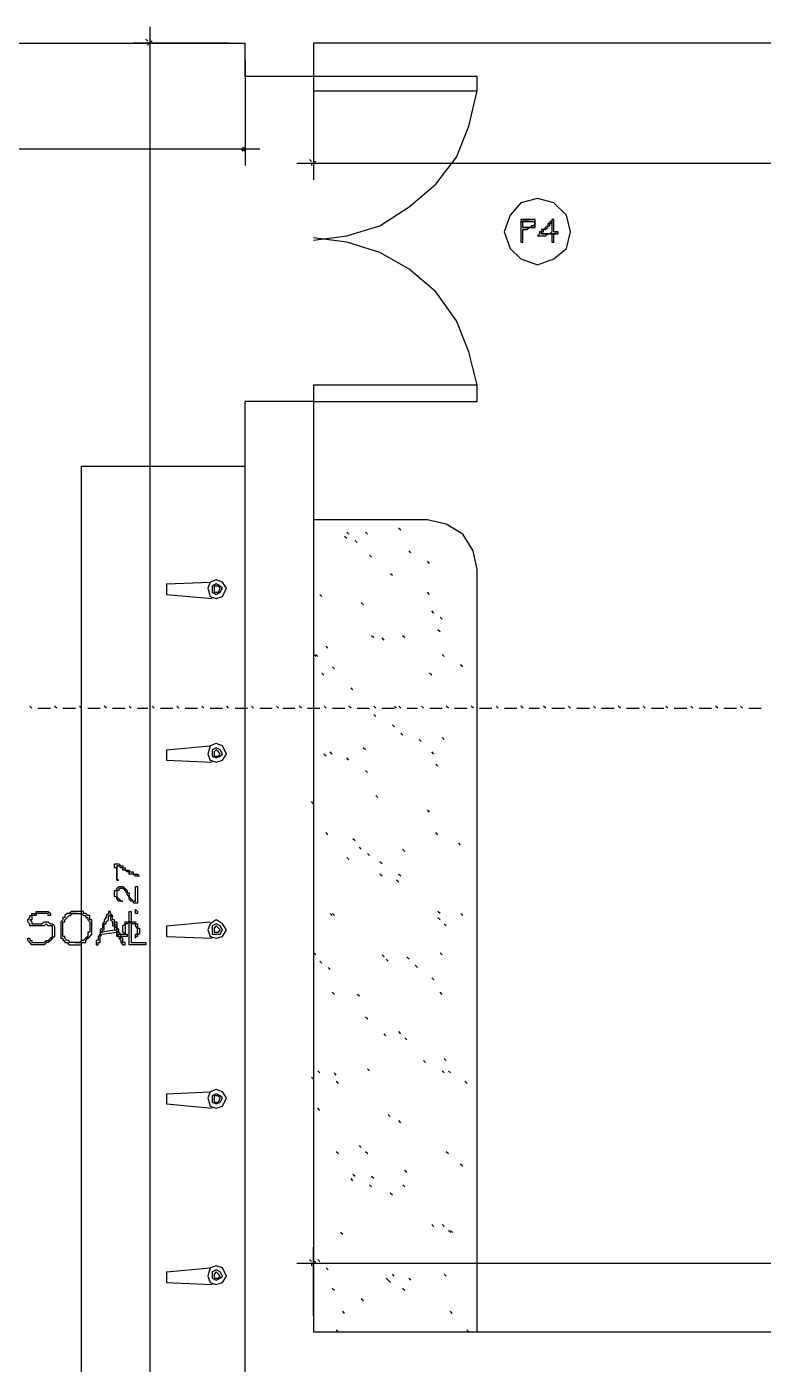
# Model space of a CAD drawing. Header units: millimetres. Extents: x -518.8 to -461.2, y 3.5 to 44.2.
# Drawn here: x -492.278 to -490.015, y 10.067 to 14.177 of the extents above; entities that cross this region are included whole.
import ezdxf

# ---------------------------------------------------------------- set-up
doc = ezdxf.new("R2010")
doc.units = ezdxf.units.MM
doc.header["$MEASUREMENT"] = 0
for name, color, linetype in [('10', 10, 'Continuous'), ('151', 151, 'Continuous'), ('16', 16, 'Continuous'), ('4', 4, 'Continuous'), ('6', 6, 'Continuous'), ('MYSOLIDS', 7, 'Continuous')]:
    doc.layers.add(name, color=color, linetype=linetype)

msp = doc.modelspace()

# ---------------------------------------------------------------- linework, layer by layer
at = {"layer": '10'}
for points in [[(-493.1669, 14.1263), (-491.6068, 14.1263)], [(-491.6068, 14.024), (-491.6068, 14.1263)], [(-486.3737, 13.1518), (-486.3737, 14.1263), (-486.3737, 14.1263), (-491.397, 14.1263)], [(-491.397, 14.1263), (-491.397, 14.024)], [(-491.397, 14.024), (-491.6068, 14.024)], [(-491.397, 13.9797), (-490.894, 13.9797), (-490.894, 14.024), (-491.397, 14.024), (-491.397, 13.9797)], [(-491.397, 13.0248), (-490.894, 13.0248), (-490.894, 13.0759), (-491.397, 13.0759), (-491.397, 13.0248)], [(-491.397, 13.0248), (-491.6068, 13.0248)], [(-491.6068, 9.8669), (-491.6068, 13.0248)], [(-491.397, 13.0248), (-491.397, 10.1661)], [(-486.3737, 10.1661), (-491.397, 10.1661)]]:
    msp.add_lwpolyline(points, dxfattribs=at)
at = {"layer": '151'}
for points in [[(-490.894, 12.509), (-490.9068, 12.5661), (-490.9384, 12.6172), (-490.9895, 12.6488), (-491.0466, 12.6616), (-491.0466, 12.6616), (-491.397, 12.6616)], [(-491.2887, 12.6172), (-491.2948, 12.6233)], [(-491.2316, 12.6172), (-491.2376, 12.6233)], [(-491.1293, 12.63), (-491.1361, 12.636)], [(-491.2948, 12.6045), (-491.3015, 12.6105)], [(-491.2632, 12.5917), (-491.2692, 12.5985)], [(-491.2188, 12.5473), (-491.2248, 12.5533)], [(-491.0978, 12.5601), (-491.1038, 12.5661)], [(-491.0406, 12.5278), (-491.0466, 12.5345)], [(-491.1549, 12.4902), (-491.1609, 12.4962)], [(-490.894, 10.1661), (-490.894, 12.509)], [(-491.3714, 12.4263), (-491.3775, 12.4323)], [(-491.0406, 12.4323), (-491.0466, 12.4391)], [(-491.2436, 12.4007), (-491.2504, 12.4075)], [(-491.0271, 12.3751), (-491.0339, 12.3819)], [(-491.0023, 12.3563), (-491.0083, 12.3624)], [(-491.2121, 12.2992), (-491.2188, 12.3052)], [(-491.1805, 12.2924), (-491.1865, 12.2992)], [(-491.1166, 12.2992), (-491.1233, 12.3052)], [(-491.0083, 12.318), (-491.0151, 12.324)], [(-491.3902, 12.2413), (-491.397, 12.2481)], [(-491.3842, 12.2413), (-491.3902, 12.2481)], [(-491.3527, 12.2669), (-491.3587, 12.2736)], [(-490.9955, 12.2413), (-491.0023, 12.2481)], [(-491.3331, 12.2037), (-491.3391, 12.2097)], [(-490.9384, 12.2097), (-490.9451, 12.2165)], [(-491.3654, 12.1842), (-491.3714, 12.1909)], [(-491.0339, 12.1842), (-491.0406, 12.1909)], [(-491.276, 12.1398), (-491.282, 12.1458)], [(-491.1421, 12.0827), (-491.1481, 12.0887)], [(-491.206, 12.0571), (-491.2121, 12.0631)], [(-491.1481, 12.0255), (-491.1549, 12.0315)], [(-491.1226, 12), (-491.1293, 12.006)], [(-491.2376, 11.9548), (-491.2444, 11.9616)], [(-491.0662, 11.9804), (-491.0722, 11.9872)], [(-490.9955, 11.9872), (-491.0023, 11.9932)], [(-491.3587, 11.936), (-491.3654, 11.9421)], [(-491.3399, 11.9421), (-491.3459, 11.9488)], [(-491.2887, 11.9233), (-491.2948, 11.93)], [(-491.0278, 11.9421), (-491.0339, 11.9488)], [(-491.2316, 11.8849), (-491.2376, 11.8917)], [(-491.0151, 11.9045), (-491.0211, 11.9105)], [(-491.397, 11.7894), (-491.403, 11.7962)], [(-491.1993, 11.809), (-491.206, 11.815)], [(-491.0406, 11.7639), (-491.0466, 11.7706)], [(-491.3527, 11.6939), (-491.3587, 11.7007)], [(-491.2692, 11.6751), (-491.276, 11.6812)], [(-491.0151, 11.6939), (-491.0211, 11.7007)], [(-491.2504, 11.6496), (-491.2564, 11.6556)], [(-491.2248, 11.6308), (-491.2316, 11.6368)], [(-491.1166, 11.6428), (-491.1233, 11.6496)], [(-490.9451, 11.6624), (-490.9511, 11.6684)], [(-491.2887, 11.618), (-491.2948, 11.624)], [(-491.1865, 11.6052), (-491.1933, 11.6112)], [(-491.1865, 11.5669), (-491.1933, 11.5729)], [(-491.1354, 11.5481), (-491.1421, 11.5541)], [(-491.1293, 11.5669), (-491.1361, 11.5729)], [(-491.3399, 11.4458), (-491.3459, 11.4518)], [(-491.3331, 11.4458), (-491.3391, 11.4526)], [(-491.0083, 11.4518), (-491.0151, 11.4586)], [(-491.0083, 11.433), (-491.0151, 11.4398)], [(-490.9384, 11.4458), (-490.9444, 11.4526)], [(-490.9895, 11.4142), (-490.9955, 11.4203)], [(-491.3902, 11.3248), (-491.397, 11.3315)], [(-491.3714, 11.2992), (-491.3775, 11.306)], [(-491.1805, 11.3188), (-491.1865, 11.3248)], [(-491.1677, 11.306), (-491.1737, 11.312)], [(-491.1038, 11.312), (-491.1105, 11.3188)], [(-491.0023, 11.3248), (-491.0083, 11.3315)], [(-491.3459, 11.2804), (-491.3519, 11.2864)], [(-491.0782, 11.2864), (-491.085, 11.2932)], [(-491.0278, 11.2488), (-491.0339, 11.2548)], [(-491.3331, 11.2037), (-491.3399, 11.2105)], [(-491.2564, 11.1977), (-491.2632, 11.2037)], [(-491.0023, 11.2037), (-491.0083, 11.2105)], [(-491.2308, 11.1278), (-491.2376, 11.1338)], [(-491.1745, 11.0766), (-491.1805, 11.0827)], [(-491.1293, 11.0827), (-491.1354, 11.0894)], [(-491.1105, 11.0639), (-491.1166, 11.0706)], [(-491.2248, 10.9684), (-491.2316, 10.9744)], [(-491.0534, 10.9939), (-491.0594, 11)], [(-490.9895, 11), (-490.9955, 11.0067)], [(-491.397, 10.9428), (-491.403, 10.9496)], [(-491.3775, 10.9624), (-491.3842, 10.9684)], [(-491.3271, 10.9556), (-491.3331, 10.9624)], [(-491.3271, 10.9556), (-491.3331, 10.9624)], [(-491.3203, 10.93), (-491.3263, 10.9368)], [(-490.9955, 10.9624), (-491.0023, 10.9684)], [(-490.9955, 10.9624), (-491.0023, 10.9684)], [(-490.9767, 10.9624), (-490.9827, 10.9684)], [(-490.9256, 10.93), (-490.9324, 10.9368)], [(-491.3775, 10.8473), (-491.3842, 10.8541)], [(-491.1617, 10.8285), (-491.1677, 10.8345)], [(-491.1293, 10.809), (-491.1354, 10.8157)], [(-491.2504, 10.733), (-491.2564, 10.7391)], [(-491.3203, 10.7135), (-491.3271, 10.7203)], [(-491.2308, 10.7135), (-491.2376, 10.7203)], [(-490.9827, 10.7135), (-490.9895, 10.7203)], [(-491.2692, 10.6436), (-491.276, 10.6503)], [(-491.2121, 10.6375), (-491.2188, 10.6436)], [(-491.1105, 10.6563), (-491.1166, 10.6631)], [(-490.9384, 10.6759), (-490.9451, 10.6819)], [(-491.276, 10.6308), (-491.282, 10.6375)], [(-491.2188, 10.612), (-491.2248, 10.618)], [(-491.1166, 10.612), (-491.1226, 10.618)], [(-491.1549, 10.5864), (-491.1617, 10.5924)], [(-491.0278, 10.4909), (-491.0339, 10.4969)], [(-490.9955, 10.4909), (-491.0023, 10.4969)], [(-491.3075, 10.4654), (-491.3143, 10.4721)], [(-490.9767, 10.4721), (-490.9827, 10.4782)], [(-490.9699, 10.4721), (-490.9767, 10.4782)], [(-491.3775, 10.3827), (-491.3842, 10.3894)], [(-491.3519, 10.3571), (-491.3587, 10.3639)], [(-491.1677, 10.3255), (-491.1737, 10.3315)], [(-491.1609, 10.3188), (-491.1677, 10.3255)], [(-491.1489, 10.3383), (-491.1549, 10.3443)], [(-491.0978, 10.3255), (-491.1038, 10.3315)], [(-490.9895, 10.3383), (-490.9955, 10.3443)], [(-491.3331, 10.2939), (-491.3399, 10.3)], [(-491.1166, 10.2939), (-491.1233, 10.3)], [(-491.2436, 10.2616), (-491.2504, 10.2684)], [(-491.3015, 10.2233), (-491.3075, 10.23)], [(-490.9707, 10.2233), (-490.9767, 10.23)], [(-491.3203, 10.1661), (-491.3263, 10.1729)], [(-490.9196, 10.1661), (-490.9256, 10.1729)]]:
    msp.add_lwpolyline(points, dxfattribs=at)
at = {"layer": '16'}
for points in [[(-491.906, 14.1323), (-491.9128, 14.1383)], [(-491.9, 14.1766), (-491.9, 8.7909)], [(-491.6579, 14.1263), (-491.9504, 14.1263)], [(-491.906, 14.1263), (-491.906, 14.1263), (-491.906, 14.1263), (-491.906, 14.1195)], [(-491.9, 14.1323), (-491.9, 14.1323), (-491.9, 14.1323), (-491.8933, 14.1323)], [(-491.8933, 14.1263), (-491.9, 14.1263), (-491.9, 14.1263), (-491.9, 14.1195)], [(-491.6068, 14.0751), (-491.6068, 13.7503)], [(-491.397, 14.0751), (-491.397, 13.706)], [(-495.191, 13.8015), (-491.5624, 13.8015)], [(-491.6136, 13.7947), (-491.6196, 13.8015)], [(-491.6136, 13.8015), (-491.6136, 13.8015), (-491.6136, 13.8015), (-491.6136, 13.8075)], [(-491.6068, 13.7947), (-491.6136, 13.8015)], [(-491.6068, 13.8015), (-491.6068, 13.8015), (-491.6068, 13.8015), (-491.6068, 13.8075)], [(-491.403, 13.7631), (-491.4098, 13.7691)], [(-486.3293, 13.7563), (-491.4481, 13.7563)], [(-491.403, 13.7563), (-491.403, 13.7563), (-491.403, 13.7563), (-491.403, 13.7503)], [(-491.397, 13.7631), (-491.397, 13.7631), (-491.397, 13.7631), (-491.3902, 13.7631)], [(-491.3902, 13.7563), (-491.397, 13.7563), (-491.397, 13.7563), (-491.397, 13.7503)], [(-491.397, 10.2172), (-491.397, 10.427)], [(-486.3293, 10.3766), (-491.4481, 10.3766)], [(-491.403, 10.3827), (-491.4098, 10.3887)], [(-491.403, 10.3766), (-491.403, 10.3766), (-491.403, 10.3766), (-491.403, 10.3699)], [(-491.397, 10.3827), (-491.397, 10.3827), (-491.397, 10.3827), (-491.3902, 10.3827)], [(-491.3902, 10.3766), (-491.397, 10.3766), (-491.397, 10.3766), (-491.397, 10.3699)]]:
    msp.add_lwpolyline(points, dxfattribs=at)
at = {"layer": '4'}
for points in [[(-491.6068, 9.9691), (-492.1098, 9.9691), (-492.1098, 12.827), (-492.1098, 12.827), (-491.6068, 12.827)], [(-491.8489, 12.4646), (-491.7151, 12.4706)], [(-491.8489, 12.4646), (-491.8489, 12.4323), (-491.8489, 12.4323), (-491.709, 12.4195)], [(-491.6647, 12.4518), (-491.6767, 12.4706), (-491.6963, 12.4774), (-491.7151, 12.4706), (-491.7218, 12.4518), (-491.7151, 12.4263), (-491.6963, 12.4195), (-491.6767, 12.4263), (-491.6647, 12.4518)], [(-491.6767, 12.4518), (-491.6835, 12.4578), (-491.6963, 12.4646), (-491.709, 12.4578), (-491.709, 12.4518), (-491.709, 12.4391), (-491.6963, 12.4323), (-491.6835, 12.4391), (-491.6767, 12.4518)], [(-491.6835, 12.4518), (-491.6895, 12.4578), (-491.6963, 12.4578), (-491.7023, 12.4578), (-491.7023, 12.4518), (-491.7023, 12.4391), (-491.6963, 12.4391), (-491.6895, 12.4391), (-491.6835, 12.4518)], [(-491.8489, 11.9548), (-491.7151, 11.9676)], [(-491.6647, 11.9421), (-491.6767, 11.9676), (-491.6963, 11.9744), (-491.7151, 11.9676), (-491.7218, 11.9421), (-491.7151, 11.9233), (-491.6963, 11.9172), (-491.6767, 11.9233), (-491.6647, 11.9421)], [(-491.6767, 11.9421), (-491.6835, 11.9548), (-491.6963, 11.9616), (-491.709, 11.9548), (-491.709, 11.9421), (-491.709, 11.936), (-491.6963, 11.93), (-491.6835, 11.936), (-491.6767, 11.9421)], [(-491.8489, 11.9548), (-491.8489, 11.9233), (-491.8489, 11.9233), (-491.709, 11.9172)], [(-491.6835, 11.9421), (-491.6895, 11.9488), (-491.6963, 11.9548), (-491.7023, 11.9488), (-491.7023, 11.9421), (-491.7023, 11.936), (-491.6963, 11.936), (-491.6895, 11.936), (-491.6835, 11.9421)], [(-491.8489, 11.4142), (-491.7151, 11.427)], [(-491.6647, 11.4015), (-491.6767, 11.4203), (-491.6963, 11.433), (-491.7151, 11.4203), (-491.7218, 11.4015), (-491.7151, 11.3819), (-491.6963, 11.3759), (-491.6767, 11.3819), (-491.6647, 11.4015)], [(-491.8489, 11.4142), (-491.8489, 11.3819), (-491.8489, 11.3819), (-491.709, 11.3759)], [(-491.6767, 11.4015), (-491.6835, 11.4142), (-491.6963, 11.4203), (-491.709, 11.4142), (-491.709, 11.4015), (-491.709, 11.3887), (-491.6963, 11.3887), (-491.6835, 11.3887), (-491.6767, 11.4015)], [(-491.6835, 11.4015), (-491.6895, 11.4075), (-491.6963, 11.4142), (-491.7023, 11.4075), (-491.7023, 11.4015), (-491.7023, 11.3947), (-491.6963, 11.3947), (-491.6895, 11.3947), (-491.6835, 11.4015)], [(-491.8489, 10.8985), (-491.7151, 10.9045)], [(-491.8489, 10.8985), (-491.8489, 10.8669), (-491.8489, 10.8669), (-491.709, 10.8541)], [(-491.6647, 10.8857), (-491.6767, 10.9045), (-491.6963, 10.9112), (-491.7151, 10.9045), (-491.7218, 10.8857), (-491.7151, 10.8601), (-491.6963, 10.8541), (-491.6767, 10.8601), (-491.6647, 10.8857)], [(-491.6767, 10.8857), (-491.6835, 10.8917), (-491.6963, 10.8985), (-491.709, 10.8917), (-491.709, 10.8857), (-491.709, 10.8729), (-491.6963, 10.8669), (-491.6835, 10.8729), (-491.6767, 10.8857)], [(-491.6835, 10.8857), (-491.6895, 10.8917), (-491.6963, 10.8917), (-491.7023, 10.8917), (-491.7023, 10.8857), (-491.7023, 10.8729), (-491.6963, 10.8729), (-491.6895, 10.8729), (-491.6835, 10.8857)], [(-491.8489, 10.3511), (-491.7151, 10.3639)], [(-491.6647, 10.3383), (-491.6767, 10.3639), (-491.6963, 10.3699), (-491.7151, 10.3639), (-491.7218, 10.3383), (-491.7151, 10.3188), (-491.6963, 10.3127), (-491.6767, 10.3188), (-491.6647, 10.3383)], [(-491.6767, 10.3383), (-491.6835, 10.3511), (-491.6963, 10.3571), (-491.709, 10.3511), (-491.709, 10.3383), (-491.709, 10.3315), (-491.6963, 10.3255), (-491.6835, 10.3315), (-491.6767, 10.3383)], [(-491.8489, 10.3511), (-491.8489, 10.3188), (-491.8489, 10.3188), (-491.709, 10.3127)], [(-491.6835, 10.3383), (-491.6895, 10.3443), (-491.6963, 10.3511), (-491.7023, 10.3443), (-491.7023, 10.3383), (-491.7023, 10.3315), (-491.6963, 10.3315), (-491.6895, 10.3315), (-491.6835, 10.3383)]]:
    msp.add_lwpolyline(points, dxfattribs=at)
at = {"layer": '6'}
for points in [[(-491.397, 13.521), (-491.2948, 13.5338), (-491.1933, 13.5654), (-491.1038, 13.6233), (-491.0211, 13.6932), (-490.9579, 13.7759), (-490.9196, 13.8714), (-490.894, 13.9797)], [(-490.6075, 13.5466), (-490.6203, 13.5977), (-490.6587, 13.636), (-490.709, 13.6488), (-490.7602, 13.636), (-490.7925, 13.5977), (-490.8113, 13.5466), (-490.7925, 13.4954), (-490.7602, 13.4639), (-490.709, 13.4451), (-490.6587, 13.4639), (-490.6203, 13.4954), (-490.6075, 13.5466)], [(-490.894, 13.0759), (-490.9196, 13.1774), (-490.9579, 13.2729), (-491.0211, 13.3624), (-491.1038, 13.4323), (-491.1933, 13.4827), (-491.2948, 13.515), (-491.397, 13.5278)], [(-492.2624, 12.0827), (-492.2684, 12.0887)], [(-492.2436, 12.0827), (-492.2053, 12.0827)], [(-492.1857, 12.0827), (-492.1925, 12.0887)], [(-492.1669, 12.0827), (-492.1286, 12.0827)], [(-492.1098, 12.0827), (-492.1158, 12.0887)], [(-492.0902, 12.0827), (-492.0527, 12.0827)], [(-492.0331, 12.0827), (-492.0399, 12.0887)], [(-492.0143, 12.0827), (-491.976, 12.0827)], [(-491.9572, 12.0827), (-491.9632, 12.0887)], [(-491.9376, 12.0827), (-491.906, 12.0827)], [(-491.8865, 12.0827), (-491.8933, 12.0887)], [(-491.8677, 12.0827), (-491.8293, 12.0827)], [(-491.8105, 12.0827), (-491.8166, 12.0887)], [(-491.791, 12.0827), (-491.7534, 12.0827)], [(-491.7339, 12.0827), (-491.7406, 12.0887)], [(-491.7151, 12.0827), (-491.6767, 12.0827)], [(-491.6579, 12.0827), (-491.6639, 12.0887)], [(-491.6384, 12.0827), (-491.6, 12.0827)], [(-491.5812, 12.0827), (-491.5872, 12.0887)], [(-491.5624, 12.0827), (-491.5241, 12.0827)], [(-491.5045, 12.0827), (-491.5113, 12.0887)], [(-491.4918, 12.0827), (-491.4542, 12.0827)], [(-491.4346, 12.0827), (-491.4414, 12.0887)], [(-491.4158, 12.0827), (-491.3775, 12.0827)], [(-491.3587, 12.0827), (-491.3647, 12.0887)], [(-491.3391, 12.0827), (-491.3008, 12.0827)], [(-491.282, 12.0827), (-491.2887, 12.0887)], [(-491.2632, 12.0827), (-491.2248, 12.0827)], [(-491.2053, 12.0827), (-491.2121, 12.0887)], [(-491.1865, 12.0827), (-491.1481, 12.0827)], [(-491.1293, 12.0827), (-491.1354, 12.0887)], [(-491.1098, 12.0827), (-491.0782, 12.0827)], [(-491.0594, 12.0827), (-491.0654, 12.0887)], [(-491.0399, 12.0827), (-491.0015, 12.0827)], [(-490.9827, 12.0827), (-490.9895, 12.0887)], [(-490.9639, 12.0827), (-490.9256, 12.0827)], [(-490.906, 12.0827), (-490.9128, 12.0887)], [(-490.8872, 12.0827), (-490.8489, 12.0827)], [(-490.8301, 12.0827), (-490.8361, 12.0887)], [(-490.8105, 12.0827), (-490.773, 12.0827)], [(-490.7534, 12.0827), (-490.7602, 12.0887)], [(-490.7346, 12.0827), (-490.703, 12.0827)], [(-490.6835, 12.0827), (-490.6902, 12.0887)], [(-490.6647, 12.0827), (-490.6263, 12.0827)], [(-490.6075, 12.0827), (-490.6136, 12.0887)], [(-490.588, 12.0827), (-490.5496, 12.0827)], [(-490.5308, 12.0827), (-490.5369, 12.0887)], [(-490.5121, 12.0827), (-490.4737, 12.0827)], [(-490.4542, 12.0827), (-490.4609, 12.0887)], [(-490.4354, 12.0827), (-490.397, 12.0827)], [(-490.3782, 12.0827), (-490.3842, 12.0887)], [(-490.3587, 12.0827), (-490.3211, 12.0827)], [(-490.3083, 12.0827), (-490.3143, 12.0887)], [(-490.2887, 12.0827), (-490.2504, 12.0827)], [(-490.2316, 12.0827), (-490.2376, 12.0887)], [(-490.2128, 12.0827), (-490.1745, 12.0827)], [(-490.1549, 12.0827), (-490.1617, 12.0887)], [(-490.1361, 12.0827), (-490.0978, 12.0827)], [(-490.079, 12.0827), (-490.085, 12.0887)], [(-490.0594, 12.0827), (-490.0218, 12.0827)]]:
    msp.add_lwpolyline(points, dxfattribs=at)
at = {"layer": 'MYSOLIDS'}
for points in [[(-490.7542, 13.5849), (-490.7602, 13.5849), (-490.7602, 13.5849), (-490.7602, 13.5849), (-490.7602, 13.5782), (-490.7346, 13.5782), (-490.7286, 13.5782), (-490.7286, 13.5782), (-490.7218, 13.5782), (-490.7218, 13.5782), (-490.7218, 13.5782), (-490.7218, 13.5782), (-490.7158, 13.5721), (-490.7158, 13.5721), (-490.7218, 13.5654), (-490.7218, 13.5654), (-490.7218, 13.5654), (-490.7286, 13.5654), (-490.7286, 13.5654), (-490.7286, 13.5594), (-490.7346, 13.5594), (-490.7346, 13.5594), (-490.7414, 13.5594), (-490.7414, 13.5594), (-490.7474, 13.5594), (-490.7474, 13.5594), (-490.7542, 13.5594), (-490.7218, 13.5594), (-490.7218, 13.5594), (-490.7158, 13.5594), (-490.7158, 13.5654), (-490.7158, 13.5654), (-490.7158, 13.5721), (-490.7158, 13.5721), (-490.7158, 13.5721), (-490.7158, 13.5782), (-490.7158, 13.5782), (-490.7158, 13.5849), (-490.7218, 13.5849), (-490.7542, 13.5849), (-490.7542, 13.5849), (-490.7542, 13.5849), (-490.7542, 13.5849)], [(-490.7602, 13.5782), (-490.7602, 13.5782), (-490.7602, 13.5782), (-490.7602, 13.5721), (-490.7602, 13.5721), (-490.7602, 13.5654), (-490.7602, 13.5654), (-490.7602, 13.5654), (-490.7602, 13.5594), (-490.7602, 13.5594), (-490.7602, 13.5533), (-490.7602, 13.5466), (-490.7602, 13.5466), (-490.7602, 13.5406), (-490.7602, 13.5406), (-490.7602, 13.5338), (-490.7602, 13.5338), (-490.7602, 13.5278), (-490.7602, 13.5278), (-490.7602, 13.521), (-490.7602, 13.521), (-490.7602, 13.515), (-490.7602, 13.515), (-490.7602, 13.515), (-490.7542, 13.515), (-490.7542, 13.521), (-490.7542, 13.521), (-490.7542, 13.521), (-490.7542, 13.5278), (-490.7542, 13.5278), (-490.7542, 13.5338), (-490.7542, 13.5338), (-490.7542, 13.5406), (-490.7542, 13.5406), (-490.7542, 13.5466), (-490.7542, 13.5466), (-490.7542, 13.5533), (-490.7542, 13.5533), (-490.7542, 13.5533), (-490.7542, 13.5533), (-490.7542, 13.5533), (-490.7474, 13.5533), (-490.7414, 13.5533), (-490.7414, 13.5533), (-490.7346, 13.5594), (-490.7346, 13.5594), (-490.7286, 13.5594), (-490.7286, 13.5594), (-490.7218, 13.5594), (-490.7218, 13.5594), (-490.7542, 13.5594), (-490.7542, 13.5594), (-490.7542, 13.5654), (-490.7542, 13.5654), (-490.7542, 13.5721), (-490.7542, 13.5721), (-490.7542, 13.5782), (-490.7542, 13.5782), (-490.7542, 13.5782), (-490.7474, 13.5782), (-490.7474, 13.5782), (-490.7414, 13.5782), (-490.7414, 13.5782), (-490.7346, 13.5782), (-490.7346, 13.5782), (-490.7346, 13.5782), (-490.7602, 13.5782), (-490.7602, 13.5782)], [(-490.7346, 13.5849), (-490.7346, 13.5849), (-490.7346, 13.5849), (-490.7414, 13.5849), (-490.7414, 13.5849), (-490.7474, 13.5849), (-490.7474, 13.5849), (-490.7542, 13.5849), (-490.7218, 13.5849), (-490.7218, 13.5849), (-490.7218, 13.5849), (-490.7286, 13.5849), (-490.7346, 13.5849), (-490.7346, 13.5849)], [(-490.6647, 13.5782), (-490.6714, 13.5782), (-490.6714, 13.5721), (-490.6714, 13.5721), (-490.6775, 13.5721), (-490.6775, 13.5654), (-490.6775, 13.5654), (-490.6842, 13.5594), (-490.6842, 13.5594), (-490.6842, 13.5594), (-490.6902, 13.5533), (-490.6902, 13.5533), (-490.697, 13.5533), (-490.697, 13.5466), (-490.697, 13.5466), (-490.703, 13.5466), (-490.703, 13.5406), (-490.703, 13.5406), (-490.703, 13.5406), (-490.709, 13.5338), (-490.703, 13.5338), (-490.703, 13.5338), (-490.703, 13.5338), (-490.703, 13.5338), (-490.697, 13.5338), (-490.697, 13.5338), (-490.6902, 13.5338), (-490.6902, 13.5338), (-490.6842, 13.5338), (-490.6842, 13.5338), (-490.6775, 13.5406), (-490.6714, 13.5406), (-490.6714, 13.5406), (-490.6647, 13.5406), (-490.6647, 13.5406), (-490.6587, 13.5406), (-490.6587, 13.5406), (-490.6519, 13.5406), (-490.6519, 13.5406), (-490.6519, 13.5406), (-490.697, 13.5406), (-490.697, 13.5406), (-490.697, 13.5466), (-490.6902, 13.5466), (-490.6902, 13.5466), (-490.6902, 13.5533), (-490.6842, 13.5533), (-490.6842, 13.5533), (-490.6775, 13.5594), (-490.6775, 13.5594), (-490.6775, 13.5654), (-490.6714, 13.5654), (-490.6714, 13.5654), (-490.6714, 13.5721), (-490.6647, 13.5721), (-490.6647, 13.5721), (-490.6647, 13.5782), (-490.6647, 13.5782), (-490.6647, 13.5782)], [(-490.6587, 13.5849), (-490.6647, 13.5849), (-490.6647, 13.5849), (-490.6647, 13.5849), (-490.6647, 13.5782), (-490.6647, 13.5782), (-490.6647, 13.5721), (-490.6647, 13.5721), (-490.6647, 13.5654), (-490.6647, 13.5654), (-490.6647, 13.5654), (-490.6647, 13.5594), (-490.6647, 13.5594), (-490.6647, 13.5533), (-490.6647, 13.5533), (-490.6647, 13.5466), (-490.6647, 13.5466), (-490.6647, 13.5466), (-490.6714, 13.5406), (-490.6714, 13.5406), (-490.6775, 13.5406), (-490.6775, 13.5406), (-490.6842, 13.5406), (-490.6842, 13.5406), (-490.6842, 13.5406), (-490.6902, 13.5406), (-490.6902, 13.5406), (-490.697, 13.5406), (-490.697, 13.5406), (-490.6519, 13.5406), (-490.6459, 13.5406), (-490.6459, 13.5406), (-490.6459, 13.5466), (-490.6587, 13.5466), (-490.6587, 13.5466), (-490.6587, 13.5533), (-490.6587, 13.5533), (-490.6587, 13.5594), (-490.6587, 13.5594), (-490.6587, 13.5654), (-490.6587, 13.5654), (-490.6587, 13.5721), (-490.6587, 13.5721), (-490.6587, 13.5782), (-490.6587, 13.5782), (-490.6587, 13.5849), (-490.6587, 13.5849), (-490.6587, 13.5849), (-490.6587, 13.5849)], [(-490.6587, 13.5406), (-490.6647, 13.5406), (-490.6647, 13.5338), (-490.6647, 13.5338), (-490.6647, 13.5338), (-490.6647, 13.521), (-490.6647, 13.521), (-490.6647, 13.515), (-490.6647, 13.515), (-490.6647, 13.515), (-490.6587, 13.515), (-490.6587, 13.515), (-490.6587, 13.515), (-490.6587, 13.521), (-490.6587, 13.521), (-490.6587, 13.521), (-490.6587, 13.5278), (-490.6587, 13.5278), (-490.6587, 13.5338), (-490.6587, 13.5338), (-490.6587, 13.5406), (-490.6587, 13.5406)], [(-490.6519, 13.5466), (-490.6519, 13.5466), (-490.6519, 13.5466), (-490.6587, 13.5466), (-490.6587, 13.5466), (-490.6459, 13.5466), (-490.6459, 13.5466), (-490.6519, 13.5466), (-490.6519, 13.5466)], [(-492.0015, 11.5541), (-491.9955, 11.5541), (-491.9955, 11.5541), (-491.9955, 11.5541), (-491.9955, 11.5541), (-491.9955, 11.5541), (-491.9955, 11.5541), (-491.9955, 11.5541), (-491.9955, 11.5541), (-491.9955, 11.5541), (-491.9955, 11.5541), (-491.9955, 11.5541), (-492.0015, 11.5541), (-492.0015, 11.5541), (-492.0015, 11.5541), (-492.0015, 11.5541), (-492.0015, 11.5601), (-492.0015, 11.5601), (-492.0015, 11.5669), (-492.0015, 11.5669), (-492.0015, 11.5729), (-492.0015, 11.5729), (-492.0015, 11.5797), (-492.0015, 11.5797), (-492.0015, 11.5857), (-492.0015, 11.5857), (-492.0015, 11.5924), (-492.0083, 11.5924), (-492.0083, 11.5985), (-492.0083, 11.5985), (-492.0083, 11.5985), (-492.0083, 11.6052), (-492.0083, 11.6052), (-492.0015, 11.6052), (-492.0015, 11.6052), (-492.0015, 11.6052), (-492.0015, 11.6052), (-492.0015, 11.6052), (-492.0015, 11.6052), (-491.9955, 11.6052), (-491.9955, 11.6052), (-491.9887, 11.5985), (-491.9887, 11.5985), (-491.9827, 11.5985), (-491.9827, 11.5924), (-491.976, 11.5924), (-491.976, 11.5924), (-491.976, 11.5857), (-491.9699, 11.5857), (-491.9699, 11.5857), (-491.9699, 11.5857), (-491.9632, 11.5857), (-491.9632, 11.5797), (-491.9572, 11.5797), (-491.9572, 11.5797), (-491.9511, 11.5797), (-491.9511, 11.5797), (-491.9511, 11.5729), (-491.9444, 11.5729), (-491.9444, 11.5729), (-491.9384, 11.5729), (-491.9384, 11.5729), (-491.9384, 11.5729), (-491.9316, 11.5669), (-491.9316, 11.5669), (-491.9316, 11.5669), (-491.9316, 11.5669), (-491.9316, 11.5669), (-491.9316, 11.5669), (-491.9316, 11.5669), (-491.9316, 11.5669), (-491.9384, 11.5669), (-491.9384, 11.5669), (-491.9444, 11.5669), (-491.9444, 11.5669), (-491.9444, 11.5669), (-491.9511, 11.5729), (-491.9511, 11.5729), (-491.9572, 11.5729), (-491.9572, 11.5729), (-491.9632, 11.5729), (-491.9632, 11.5797), (-491.9699, 11.5797), (-491.9699, 11.5797), (-491.9699, 11.5797), (-491.976, 11.5857), (-491.976, 11.5857), (-491.9827, 11.5857), (-491.9827, 11.5924), (-491.9887, 11.5924), (-491.9887, 11.5924), (-491.9887, 11.5924), (-491.9955, 11.5985), (-491.9955, 11.5985), (-492.0015, 11.5985), (-492.0015, 11.5985), (-492.0015, 11.5985), (-492.0015, 11.5985), (-492.0015, 11.5924), (-492.0015, 11.5924), (-492.0015, 11.5857), (-492.0015, 11.5857), (-492.0015, 11.5797), (-492.0015, 11.5797), (-492.0015, 11.5729), (-492.0015, 11.5729), (-492.0015, 11.5669), (-492.0015, 11.5669), (-492.0015, 11.5601), (-492.0015, 11.5601), (-492.0015, 11.5541), (-492.0015, 11.5541), (-492.0015, 11.5541), (-492.0015, 11.5541)], [(-491.9444, 11.4902), (-491.9444, 11.5353), (-491.9444, 11.5353), (-491.9444, 11.5353), (-491.9384, 11.5353), (-491.9384, 11.5353), (-491.9384, 11.5353), (-491.9384, 11.5353), (-491.9384, 11.5353), (-491.9384, 11.5353), (-491.9384, 11.4902), (-491.9384, 11.4902), (-491.9384, 11.4902), (-491.9384, 11.4902), (-491.9384, 11.4902), (-491.9384, 11.4842), (-491.9384, 11.4842), (-491.9384, 11.4842), (-491.9384, 11.4842), (-491.9444, 11.4842), (-491.9444, 11.4842), (-491.9504, 11.4842), (-491.9504, 11.4842), (-491.9504, 11.4902), (-491.9572, 11.4902), (-491.9572, 11.4902), (-491.9572, 11.4902), (-491.9632, 11.4969), (-491.9632, 11.4969), (-491.9632, 11.4969), (-491.9632, 11.503), (-491.9632, 11.503), (-491.9699, 11.5097), (-491.9699, 11.5097), (-491.9699, 11.5157), (-491.9699, 11.5157), (-491.976, 11.5225), (-491.976, 11.5225), (-491.976, 11.5225), (-491.976, 11.5225), (-491.9827, 11.5285), (-491.9827, 11.5285), (-491.9887, 11.5285), (-491.9887, 11.5285), (-491.9887, 11.5285), (-491.9955, 11.5285), (-491.9955, 11.5225), (-491.9955, 11.5225), (-492.0015, 11.5225), (-492.0015, 11.5157), (-492.0015, 11.5157), (-492.0015, 11.5097), (-492.0015, 11.5097), (-492.0015, 11.503), (-492.0015, 11.503), (-492.0015, 11.503), (-491.9955, 11.4969), (-491.9955, 11.4969), (-491.9955, 11.4969), (-491.9955, 11.4969), (-491.9887, 11.4902), (-491.9887, 11.4902), (-491.9827, 11.4902), (-491.9827, 11.4902), (-491.9887, 11.4902), (-491.9887, 11.4902), (-491.9887, 11.4902), (-491.9887, 11.4902), (-491.9887, 11.4902), (-491.9955, 11.4902), (-491.9955, 11.4902), (-491.9955, 11.4902), (-491.9955, 11.4902), (-492.0015, 11.4969), (-492.0015, 11.4969), (-492.0015, 11.503), (-492.0015, 11.503), (-492.0083, 11.503), (-492.0083, 11.5097), (-492.0083, 11.5097), (-492.0083, 11.5157), (-492.0083, 11.5157), (-492.0083, 11.5225), (-492.0015, 11.5225), (-492.0015, 11.5225), (-492.0015, 11.5285), (-492.0015, 11.5285), (-492.0015, 11.5285), (-491.9955, 11.5353), (-491.9955, 11.5353), (-491.9887, 11.5353), (-491.9887, 11.5353), (-491.9827, 11.5353), (-491.9827, 11.5353), (-491.9827, 11.5353), (-491.976, 11.5285), (-491.976, 11.5285), (-491.976, 11.5285), (-491.9699, 11.5225), (-491.9699, 11.5225), (-491.9699, 11.5225), (-491.9699, 11.5157), (-491.9632, 11.5157), (-491.9632, 11.5097), (-491.9632, 11.5097), (-491.9632, 11.503), (-491.9632, 11.503), (-491.9572, 11.4969), (-491.9572, 11.4969), (-491.9572, 11.4969), (-491.9504, 11.4902), (-491.9504, 11.4902), (-491.9444, 11.4902), (-491.9444, 11.4902), (-491.9444, 11.4902), (-491.9444, 11.4902), (-491.9444, 11.4902), (-491.9444, 11.4902)], [(-492.2053, 11.4458), (-492.2121, 11.4458), (-492.2121, 11.4458), (-492.2121, 11.4458), (-492.2121, 11.4458), (-492.2121, 11.4518), (-492.2181, 11.4518), (-492.2248, 11.4518), (-492.2308, 11.4518), (-492.2308, 11.4518), (-492.2308, 11.4518), (-492.2369, 11.4518), (-492.2436, 11.4518), (-492.2496, 11.4518), (-492.2496, 11.4458), (-492.2564, 11.4458), (-492.2624, 11.4458), (-492.2624, 11.4398), (-492.2624, 11.433), (-492.2624, 11.433), (-492.2692, 11.433), (-492.2624, 11.427), (-492.2624, 11.4203), (-492.2564, 11.4203), (-492.2564, 11.4203), (-492.2564, 11.4203), (-492.2496, 11.4203), (-492.2436, 11.4203), (-492.2436, 11.4203), (-492.2369, 11.4203), (-492.2369, 11.4203), (-492.2308, 11.4203), (-492.2248, 11.427), (-492.2181, 11.427), (-492.2181, 11.427), (-492.2121, 11.427), (-492.2053, 11.4203), (-492.2053, 11.4203), (-492.1993, 11.4203), (-492.1993, 11.4203), (-492.1925, 11.4142), (-492.1925, 11.4075), (-492.1925, 11.4075), (-492.1925, 11.4015), (-492.1925, 11.4015), (-492.1925, 11.3947), (-492.1925, 11.3887), (-492.1925, 11.3887), (-492.1925, 11.3819), (-492.1993, 11.3759), (-492.1993, 11.3759), (-492.2053, 11.3691), (-492.2053, 11.3691), (-492.2053, 11.3691), (-492.2121, 11.3631), (-492.2121, 11.3631), (-492.2181, 11.3631), (-492.2248, 11.3563), (-492.2248, 11.3563), (-492.2308, 11.3563), (-492.2369, 11.3563), (-492.2369, 11.3563), (-492.2436, 11.3563), (-492.2496, 11.3563), (-492.2496, 11.3563), (-492.2564, 11.3563), (-492.2624, 11.3563), (-492.2624, 11.3563), (-492.2692, 11.3631), (-492.2692, 11.3631), (-492.2752, 11.3691), (-492.2752, 11.3691), (-492.2752, 11.3759), (-492.2752, 11.3759), (-492.2752, 11.3759), (-492.2752, 11.3759), (-492.2752, 11.3759), (-492.2692, 11.3759), (-492.2692, 11.3759), (-492.2692, 11.3691), (-492.2692, 11.3691), (-492.2624, 11.3691), (-492.2624, 11.3631), (-492.2564, 11.3631), (-492.2564, 11.3631), (-492.2496, 11.3631), (-492.2496, 11.3631), (-492.2436, 11.3631), (-492.2369, 11.3631), (-492.2308, 11.3631), (-492.2248, 11.3631), (-492.2248, 11.3631), (-492.2181, 11.3691), (-492.2181, 11.3691), (-492.2121, 11.3691), (-492.2121, 11.3691), (-492.2053, 11.3759), (-492.2053, 11.3759), (-492.1993, 11.3819), (-492.1993, 11.3887), (-492.1993, 11.3887), (-492.1993, 11.3947), (-492.1993, 11.4015), (-492.1993, 11.4015), (-492.1993, 11.4075), (-492.1993, 11.4142), (-492.2053, 11.4142), (-492.2053, 11.4142), (-492.2121, 11.4142), (-492.2181, 11.4203), (-492.2181, 11.4203), (-492.2181, 11.4203), (-492.2248, 11.4142), (-492.2308, 11.4142), (-492.2369, 11.4142), (-492.2369, 11.4142), (-492.2436, 11.4142), (-492.2496, 11.4142), (-492.2496, 11.4142), (-492.2564, 11.4142), (-492.2624, 11.4142), (-492.2692, 11.4142), (-492.2692, 11.4142), (-492.2692, 11.4203), (-492.2752, 11.427), (-492.2752, 11.427), (-492.2752, 11.427), (-492.2752, 11.433), (-492.2692, 11.4398), (-492.2692, 11.4398), (-492.2692, 11.4458), (-492.2624, 11.4458), (-492.2624, 11.4518), (-492.2564, 11.4518), (-492.2496, 11.4518), (-492.2496, 11.4586), (-492.2436, 11.4586), (-492.2369, 11.4586), (-492.2369, 11.4586), (-492.2308, 11.4586), (-492.2308, 11.4586), (-492.2248, 11.4586), (-492.2181, 11.4586), (-492.2121, 11.4586), (-492.2121, 11.4586), (-492.2053, 11.4518), (-492.2053, 11.4518), (-492.2053, 11.4458), (-492.2053, 11.4458), (-492.2053, 11.4458), (-492.2053, 11.4458), (-492.2053, 11.4458), (-492.2053, 11.4458), (-492.2053, 11.4458), (-492.2053, 11.4458)], [(-492.1481, 11.4518), (-492.1542, 11.4518), (-492.1609, 11.4458), (-492.1609, 11.4458), (-492.1609, 11.4398), (-492.1669, 11.4398), (-492.1669, 11.433), (-492.1669, 11.433), (-492.1737, 11.427), (-492.1737, 11.4203), (-492.1737, 11.4203), (-492.1737, 11.4142), (-492.1737, 11.4075), (-492.1737, 11.4015), (-492.1737, 11.4015), (-492.1737, 11.3947), (-492.1737, 11.3947), (-492.1737, 11.3887), (-492.1737, 11.3819), (-492.1737, 11.3759), (-492.1669, 11.3759), (-492.1669, 11.3691), (-492.1609, 11.3691), (-492.1609, 11.3631), (-492.1609, 11.3631), (-492.1542, 11.3631), (-492.1481, 11.3563), (-492.1481, 11.3563), (-492.1421, 11.3563), (-492.1354, 11.3563), (-492.1293, 11.3563), (-492.1293, 11.3563), (-492.1293, 11.3563), (-492.1226, 11.3563), (-492.1166, 11.3563), (-492.1098, 11.3563), (-492.1098, 11.3563), (-492.1098, 11.3631), (-492.1293, 11.3631), (-492.1354, 11.3631), (-492.1421, 11.3631), (-492.1421, 11.3631), (-492.1481, 11.3631), (-492.1481, 11.3691), (-492.1542, 11.3691), (-492.1609, 11.3759), (-492.1609, 11.3759), (-492.1609, 11.3759), (-492.1609, 11.3819), (-492.1669, 11.3819), (-492.1669, 11.3887), (-492.1669, 11.3947), (-492.1669, 11.4015), (-492.1669, 11.4015), (-492.1669, 11.4075), (-492.1669, 11.4075), (-492.1669, 11.4142), (-492.1669, 11.4203), (-492.1669, 11.427), (-492.1609, 11.427), (-492.1609, 11.433), (-492.1609, 11.433), (-492.1542, 11.4398), (-492.1542, 11.4398), (-492.1481, 11.4458), (-492.1481, 11.4458), (-492.1421, 11.4458), (-492.1421, 11.4518), (-492.1354, 11.4518), (-492.1293, 11.4518), (-492.1226, 11.4518), (-492.1481, 11.4518), (-492.1481, 11.4518)], [(-492.1226, 11.4586), (-492.1226, 11.4586), (-492.1293, 11.4586), (-492.1354, 11.4586), (-492.1414, 11.4586), (-492.1414, 11.4586), (-492.1481, 11.4518), (-492.1481, 11.4518), (-492.1226, 11.4518), (-492.1226, 11.4518), (-492.1166, 11.4518), (-492.1166, 11.4518), (-492.1098, 11.4518), (-492.1038, 11.4458), (-492.1038, 11.4458), (-492.097, 11.4458), (-492.097, 11.4398), (-492.097, 11.4398), (-492.091, 11.4398), (-492.091, 11.433), (-492.0842, 11.427), (-492.0842, 11.427), (-492.0842, 11.4203), (-492.0842, 11.4142), (-492.0842, 11.4142), (-492.0842, 11.4075), (-492.0842, 11.4075), (-492.0842, 11.4015), (-492.0842, 11.3947), (-492.091, 11.3947), (-492.091, 11.3887), (-492.091, 11.3887), (-492.091, 11.3819), (-492.097, 11.3759), (-492.097, 11.3759), (-492.1038, 11.3691), (-492.1038, 11.3691), (-492.1098, 11.3691), (-492.1166, 11.3631), (-492.1166, 11.3631), (-492.1226, 11.3631), (-492.1293, 11.3631), (-492.1293, 11.3631), (-492.1098, 11.3631), (-492.1038, 11.3631), (-492.097, 11.3631), (-492.097, 11.3691), (-492.097, 11.3691), (-492.091, 11.3759), (-492.091, 11.3759), (-492.0842, 11.3819), (-492.0842, 11.3819), (-492.0782, 11.3887), (-492.0782, 11.3887), (-492.0782, 11.3947), (-492.0782, 11.4015), (-492.0782, 11.4015), (-492.0782, 11.4075), (-492.0782, 11.4142), (-492.0782, 11.4142), (-492.0782, 11.4203), (-492.0782, 11.4203), (-492.0782, 11.427), (-492.0782, 11.433), (-492.0842, 11.433), (-492.0842, 11.4398), (-492.0842, 11.4458), (-492.091, 11.4458), (-492.091, 11.4458), (-492.097, 11.4518), (-492.097, 11.4518), (-492.1038, 11.4518), (-492.1038, 11.4586), (-492.1098, 11.4586), (-492.1166, 11.4586), (-492.1226, 11.4586), (-492.1226, 11.4586), (-492.1226, 11.4586)], [(-492.0143, 11.4458), (-492.0271, 11.4458), (-492.0211, 11.4458), (-492.0211, 11.4398), (-492.0211, 11.4398), (-492.0211, 11.433), (-492.0143, 11.427), (-492.0143, 11.427), (-492.0143, 11.4203), (-492.0143, 11.4142), (-492.0083, 11.4142), (-492.0083, 11.4075), (-492.0083, 11.4015), (-492.0015, 11.4015), (-492.0466, 11.3947), (-492.0527, 11.3947), (-492.0527, 11.3887), (-492.0527, 11.3887), (-492.0587, 11.3819), (-492.0587, 11.3819), (-492.0587, 11.3819), (-492.0587, 11.3691), (-492.0654, 11.3691), (-492.0654, 11.3631), (-492.0654, 11.3631), (-492.0654, 11.3563), (-492.0587, 11.3563), (-492.0587, 11.3563), (-492.0587, 11.3631), (-492.0527, 11.3631), (-492.0527, 11.3691), (-492.0527, 11.3691), (-492.0527, 11.3759), (-492.0527, 11.3819), (-492.0466, 11.3887), (-492.0466, 11.3887), (-492.0015, 11.3947), (-491.9955, 11.3947), (-491.9955, 11.3947), (-491.9955, 11.4015), (-492.0015, 11.4075), (-492.0015, 11.4075), (-492.0015, 11.4142), (-492.0083, 11.4203), (-492.0083, 11.4203), (-492.0083, 11.427), (-492.0083, 11.427), (-492.0083, 11.433), (-492.0143, 11.433), (-492.0143, 11.4398), (-492.0143, 11.4398), (-492.0143, 11.4458), (-492.0143, 11.4458), (-492.0143, 11.4458)], [(-492.0271, 11.4586), (-492.0271, 11.4586), (-492.0271, 11.4586), (-492.0271, 11.4518), (-492.0271, 11.4518), (-492.0339, 11.4458), (-492.0339, 11.4458), (-492.0339, 11.4398), (-492.0399, 11.433), (-492.0399, 11.427), (-492.0459, 11.4203), (-492.0459, 11.4142), (-492.0459, 11.4142), (-492.0459, 11.4075), (-492.0459, 11.4075), (-492.0527, 11.4015), (-492.0527, 11.3947), (-492.0459, 11.3947), (-492.0459, 11.4015), (-492.0399, 11.4015), (-492.0399, 11.4075), (-492.0399, 11.4142), (-492.0399, 11.4203), (-492.0399, 11.4203), (-492.0339, 11.4203), (-492.0339, 11.427), (-492.0339, 11.427), (-492.0271, 11.433), (-492.0271, 11.4398), (-492.0271, 11.4458), (-492.0271, 11.4458), (-492.0143, 11.4458), (-492.0211, 11.4518), (-492.0211, 11.4586), (-492.0271, 11.4586), (-492.0271, 11.4586)], [(-492.0015, 11.3887), (-491.9955, 11.3887), (-491.9955, 11.3887), (-491.9887, 11.3887), (-491.9887, 11.3887), (-491.9827, 11.3887), (-491.9827, 11.3887), (-491.976, 11.3887), (-491.976, 11.3887), (-491.976, 11.3887), (-491.9827, 11.3947), (-491.9827, 11.3947), (-491.9827, 11.3947), (-491.9827, 11.4015), (-491.9827, 11.4015), (-491.9827, 11.4075), (-491.9827, 11.4075), (-491.9827, 11.4075), (-491.9827, 11.4142), (-491.9827, 11.4142), (-491.976, 11.4203), (-491.976, 11.4203), (-491.976, 11.4203), (-491.976, 11.427), (-491.9699, 11.427), (-491.9699, 11.427), (-491.9632, 11.427), (-491.9632, 11.427), (-491.9632, 11.427), (-491.9572, 11.427), (-491.9572, 11.427), (-491.9511, 11.427), (-491.9511, 11.427), (-491.9511, 11.427), (-491.9444, 11.427), (-491.9444, 11.4203), (-491.9444, 11.4203), (-491.9384, 11.4203), (-491.9384, 11.4142), (-491.9384, 11.4142), (-491.9384, 11.4075), (-491.9316, 11.4075), (-491.9316, 11.4015), (-491.9316, 11.4015), (-491.9316, 11.3947), (-491.9316, 11.3947), (-491.9316, 11.3887), (-491.9384, 11.3887), (-491.9384, 11.3819), (-491.9384, 11.3819), (-491.9384, 11.3819), (-491.9444, 11.3819), (-491.9444, 11.3759), (-491.9444, 11.3819), (-491.9444, 11.3819), (-491.9444, 11.3819), (-491.9444, 11.3819), (-491.9444, 11.3819), (-491.9444, 11.3819), (-491.9444, 11.3819), (-491.9444, 11.3819), (-491.9444, 11.3887), (-491.9384, 11.3887), (-491.9384, 11.3887), (-491.9384, 11.3947), (-491.9384, 11.3947), (-491.9384, 11.3947), (-491.9384, 11.4015), (-491.9384, 11.4015), (-491.9384, 11.4075), (-491.9384, 11.4075), (-491.9444, 11.4142), (-491.9444, 11.4142), (-491.9444, 11.4142), (-491.9444, 11.4203), (-491.9511, 11.4203), (-491.9511, 11.4203), (-491.9572, 11.4203), (-491.9572, 11.427), (-491.9632, 11.427), (-491.9632, 11.427), (-491.9699, 11.4203), (-491.9699, 11.4203), (-491.9699, 11.4203), (-491.976, 11.4203), (-491.976, 11.4142), (-491.976, 11.4142), (-491.976, 11.4142), (-491.976, 11.4075), (-491.976, 11.4075), (-491.976, 11.4015), (-491.976, 11.4015), (-491.976, 11.4015), (-491.976, 11.3947), (-491.976, 11.3947), (-491.976, 11.3887), (-491.9699, 11.3887), (-491.9699, 11.3887), (-491.9699, 11.3819), (-491.9699, 11.3819), (-491.9699, 11.3819), (-491.9699, 11.3819), (-491.976, 11.3819), (-491.976, 11.3819), (-491.976, 11.3819), (-491.9827, 11.3819), (-491.9827, 11.3819), (-491.9887, 11.3819), (-491.9887, 11.3819), (-491.9955, 11.3819), (-491.9955, 11.3819), (-491.9955, 11.3819), (-491.9955, 11.3819), (-492.0015, 11.3819), (-492.0015, 11.3819), (-492.0015, 11.3819), (-492.0015, 11.3887), (-492.0015, 11.3887), (-492.0015, 11.3947), (-492.0015, 11.3947), (-492.0015, 11.4015), (-492.0015, 11.4015), (-492.0015, 11.4075), (-492.0015, 11.4075), (-492.0083, 11.4142), (-492.0083, 11.4142), (-492.0083, 11.4142), (-492.0083, 11.4203), (-492.0083, 11.4203), (-492.0083, 11.4203), (-492.0083, 11.427), (-492.0083, 11.427), (-492.0015, 11.427), (-492.0015, 11.427), (-492.0015, 11.427), (-492.0015, 11.427), (-492.0015, 11.4203), (-492.0015, 11.4203), (-492.0015, 11.4142), (-492.0015, 11.4142), (-492.0015, 11.4075), (-492.0015, 11.4015), (-492.0015, 11.4015), (-492.0015, 11.3947), (-492.0015, 11.3887), (-492.0015, 11.3887), (-492.0015, 11.3887), (-492.0015, 11.3887), (-492.0015, 11.3887), (-492.0015, 11.3887)], [(-491.9572, 11.3631), (-491.9504, 11.3631), (-491.9504, 11.3631), (-491.9444, 11.3631), (-491.9384, 11.3631), (-491.9316, 11.3631), (-491.9316, 11.3631), (-491.9256, 11.3631), (-491.9188, 11.3631), (-491.9188, 11.3631), (-491.9188, 11.3631), (-491.9128, 11.3631), (-491.9128, 11.3631), (-491.9128, 11.3631), (-491.9128, 11.3631), (-491.9128, 11.3563), (-491.9188, 11.3563), (-491.9188, 11.3563), (-491.9256, 11.3563), (-491.9256, 11.3563), (-491.9316, 11.3563), (-491.9316, 11.3563), (-491.9384, 11.3563), (-491.9444, 11.3563), (-491.9504, 11.3563), (-491.9504, 11.3563), (-491.9572, 11.3563), (-491.9572, 11.3563), (-491.9572, 11.3563), (-491.9632, 11.3563), (-491.9632, 11.3563), (-491.9632, 11.3631), (-491.9632, 11.3631), (-491.9632, 11.3631), (-491.9632, 11.3631), (-491.9632, 11.3691), (-491.9632, 11.3759), (-491.9632, 11.3819), (-491.9632, 11.3819), (-491.9632, 11.3887), (-491.9632, 11.3947), (-491.9632, 11.4015), (-491.9632, 11.4015), (-491.9632, 11.4075), (-491.9632, 11.4142), (-491.9632, 11.4142), (-491.9632, 11.4203), (-491.9632, 11.4203), (-491.9632, 11.427), (-491.9632, 11.433), (-491.9632, 11.4398), (-491.9632, 11.4398), (-491.9632, 11.4458), (-491.9632, 11.4518), (-491.9632, 11.4518), (-491.9632, 11.4586), (-491.9632, 11.4586), (-491.9632, 11.4586), (-491.9632, 11.4586), (-491.9572, 11.4586), (-491.9572, 11.4586), (-491.9572, 11.4518), (-491.9572, 11.4518), (-491.9572, 11.4518), (-491.9572, 11.4458), (-491.9572, 11.4398), (-491.9572, 11.4398), (-491.9572, 11.433), (-491.9572, 11.427), (-491.9572, 11.427), (-491.9572, 11.4203), (-491.9572, 11.4142), (-491.9572, 11.4075), (-491.9572, 11.4015), (-491.9572, 11.4015), (-491.9572, 11.3947), (-491.9572, 11.3947), (-491.9572, 11.3887), (-491.9572, 11.3819), (-491.9572, 11.3819), (-491.9572, 11.3819), (-491.9572, 11.3759), (-491.9572, 11.3691), (-491.9572, 11.3631), (-491.9572, 11.3631), (-491.9572, 11.3631), (-491.9572, 11.3631), (-491.9572, 11.3631)], [(-491.9384, 11.4586), (-491.9384, 11.4518), (-491.9384, 11.4518), (-491.9384, 11.4518), (-491.9384, 11.4518), (-491.9444, 11.4518), (-491.9444, 11.4518), (-491.9444, 11.4586), (-491.9444, 11.4586), (-491.9444, 11.4586), (-491.9444, 11.4586), (-491.9444, 11.4646), (-491.9444, 11.4646), (-491.9384, 11.4586), (-491.9384, 11.4586), (-491.9384, 11.4586), (-491.9384, 11.4586), (-491.9384, 11.4586), (-491.9384, 11.4586), (-491.9384, 11.4586)], [(-491.9955, 11.3947), (-492.0015, 11.3947), (-492.0015, 11.3887), (-492.0015, 11.3887), (-491.9955, 11.3819), (-491.9955, 11.3759), (-491.9955, 11.3759), (-491.9887, 11.3691), (-491.9887, 11.3631), (-491.9827, 11.3563), (-491.9827, 11.3563), (-491.9827, 11.3563), (-491.976, 11.3563), (-491.976, 11.3631), (-491.9827, 11.3631), (-491.9827, 11.3691), (-491.9827, 11.3759), (-491.9887, 11.3759), (-491.9887, 11.3819), (-491.9887, 11.3887), (-491.9955, 11.3947), (-491.9955, 11.3947)]]:
    msp.add_lwpolyline(points, dxfattribs=at)

doc.saveas('drawing.dxf')
